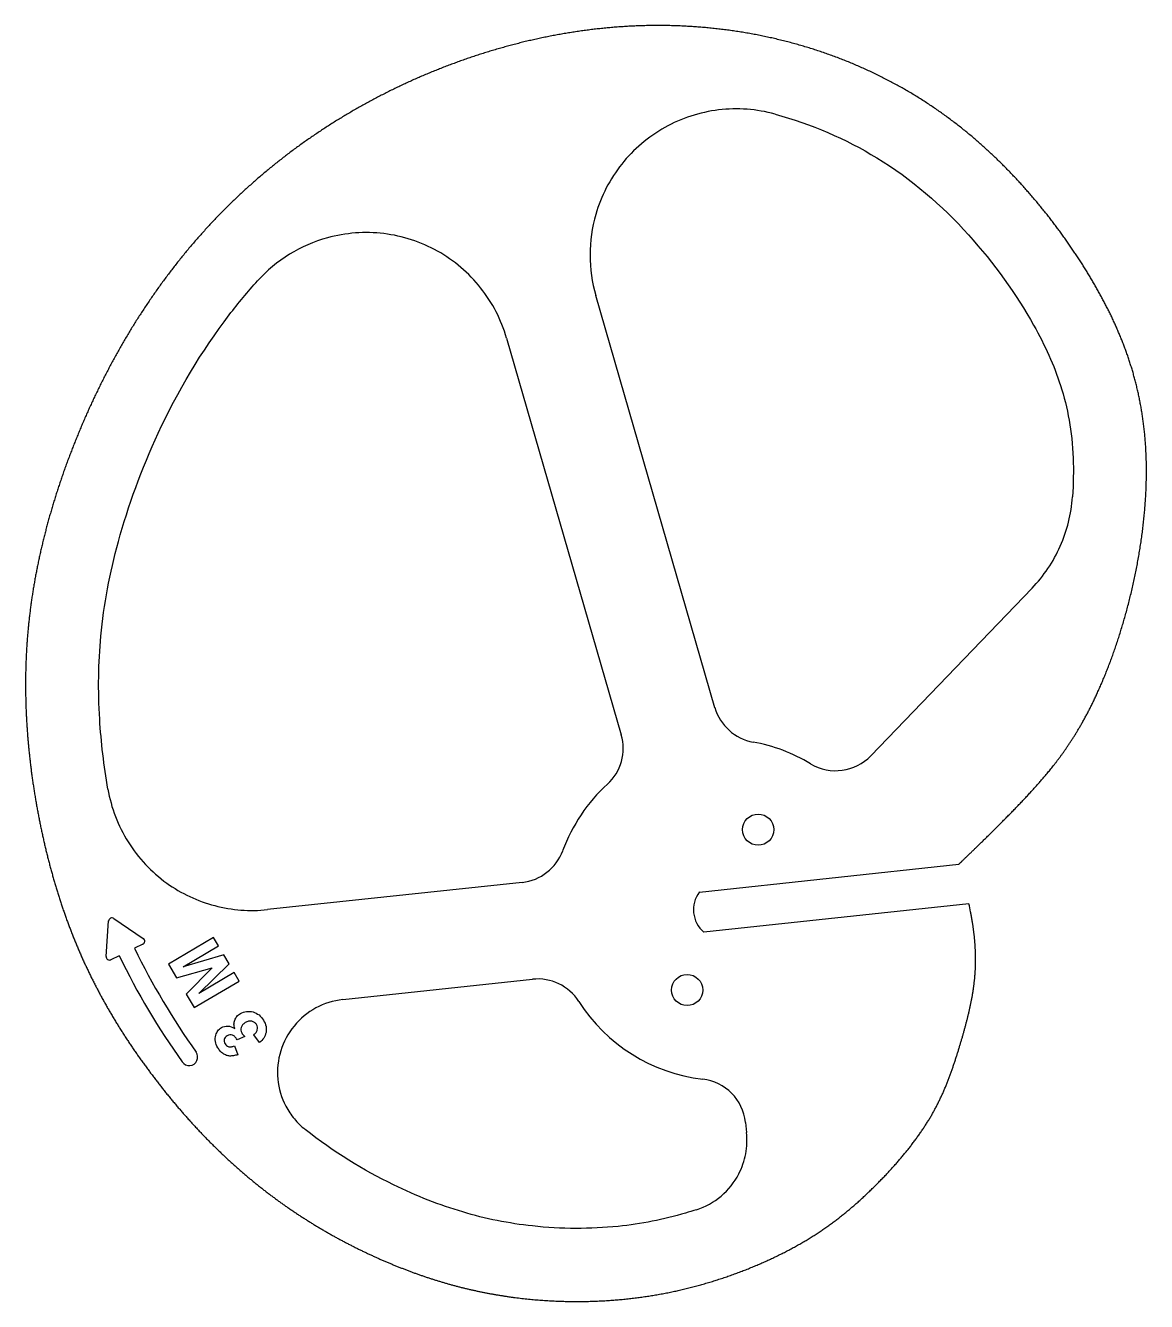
# Model space of a CAD drawing. Header units: millimetres. Extents: x -143 to 87, y -80 to 182.
import ezdxf

# ---------------------------------------------------------------- set-up
doc = ezdxf.new("R2010")
doc.units = ezdxf.units.MM
doc.layers.get('0').update_dxf_attribs({"linetype": 'CONTINUOUS'})

msp = doc.modelspace()

# ---------------------------------------------------------------- linework, layer by layer
for p, q in [((-1.59, 41.5), (-26.04, 126.09)), ((-44.34, 117.36), (-20.8, 35.95)), ((63.48, 66.02), (30.41, 31.63)), ((-4.75, 3.66), (48.47, 9.37)), ((-41.15, 5.64), (-93.38, 0.04)), ((50.54, 1.25), (-3.87, -4.59)), ((-126.53, -9.55), (-126, -2.29)), ((-124.91, -1.77), (-118.89, -5.85)), ((-118.98, -7.06), (-120.68, -7.88)), ((-123.83, -9.41), (-125.53, -10.23)), ((-77.95, -18.42), (-39.01, -14.24)), ((-98.08, -25.99), (-99.64, -26.65)), ((-95.02, -27.25), (-96.24, -25.66)), ((-100.2, -27.93), (-99.51, -29.73)), ((4.68, -43.62), (4.9, -45.7))]:
    msp.add_line(p, q)
msp.add_lwpolyline([(-100.22, -12.87), (-107.49, -17.18), (-101.3, -11.05), (-102.36, -9.25), (-110.72, -11.72), (-103.45, -7.42), (-104.48, -5.68), (-113.72, -11.15), (-112.06, -13.95), (-104.78, -11.88), (-110.09, -17.28), (-108.43, -20.08), (-99.19, -14.61)], close=True)
for centre in [(7.29, 16.46), (-7.29, -16.46)]:
    msp.add_circle(centre, 3.2)
for centre, radius, start, end in [((8.02, 44.28), 10, 196.124, 259.7362), ((-30.41, 33.17), 10, -47.4882, 16.124), ((0, 0), 35, 58.9636, 79.7362), ((23.2, 38.56), 10, 238.9636, 316.124), ((0, 0), 35, 132.5118, 159.7362), ((-42.21, 15.59), 10, 276.124, 339.7362), ((0, 0), 6, 142.3618, 229.8862), ((-58.29, -22.11), 111.31, 11.2557, 12.1122), ((-125.3, -2.35), 0.7, 55.833, 175.833), ((-119.28, -6.43), 0.7, -64.167, 55.833), ((-125.83, -9.6), 0.7, 175.833, 295.833), ((12.76, 56.72), 151.75, 205.833, 215.4202), ((12.76, 56.72), 148.25, 205.833, 215.4202), ((-37.95, -24.19), 10, 32.5118, 96.124), ((0, 0), 35, 212.5118, 263.2844), ((-109.48, -30.22), 1.75, -144.5798, 35.4202), ((-5.26, -44.69), 10, 6.124, 83.2844)]:
    msp.add_arc(centre, radius, start, end)
for points, degree, knots in [([(48.47, 9.37), (49.28, 10.15), (50.87, 11.68), (53.2, 13.94), (56.19, 16.88), (59.74, 20.45), (63.1, 23.97), (66.29, 27.55), (69.35, 31.37), (72.28, 35.66), (75.12, 40.61), (77.85, 46.38), (80.41, 52.98), (82.72, 60.31), (84.66, 68.16), (86.11, 76.28), (86.96, 84.42), (87.12, 92.34), (86.55, 99.9), (85.25, 107.03), (83.28, 113.77), (80.7, 120.18), (77.6, 126.34), (74.04, 132.35), (70.06, 138.24), (65.67, 144), (60.86, 149.59), (55.62, 154.94), (49.92, 159.96), (43.76, 164.58), (37.16, 168.72), (30.16, 172.33), (22.85, 175.37), (15.28, 177.82), (7.55, 179.66), (-0.27, 180.9), (-8.1, 181.55), (-15.9, 181.64), (-23.63, 181.17), (-31.27, 180.2), (-38.81, 178.74), (-46.22, 176.82), (-53.49, 174.47), (-60.62, 171.72), (-67.57, 168.57), (-74.33, 165.03), (-80.86, 161.11), (-87.15, 156.82), (-93.17, 152.16), (-98.89, 147.15), (-104.3, 141.8), (-109.38, 136.14), (-114.11, 130.18), (-118.5, 123.96), (-122.53, 117.53), (-126.2, 110.92), (-129.51, 104.2), (-132.46, 97.42), (-135.06, 90.63), (-137.31, 83.86), (-139.2, 77.12), (-140.73, 70.42), (-141.9, 63.71), (-142.69, 56.94), (-143.1, 50.07), (-143.11, 43.06), (-142.74, 35.93), (-141.99, 28.71), (-140.89, 21.5), (-139.46, 14.4), (-137.73, 7.51), (-135.71, 0.9), (-133.43, -5.37), (-130.87, -11.32), (-128.05, -17), (-124.94, -22.47), (-121.54, -27.79), (-117.84, -33.02), (-113.85, -38.16), (-109.57, -43.17), (-105.03, -47.98), (-100.24, -52.53), (-95.25, -56.75), (-90.11, -60.61), (-84.86, -64.09), (-79.56, -67.2), (-74.25, -69.95), (-68.95, -72.36), (-63.68, -74.46), (-58.4, -76.24), (-53.09, -77.71), (-47.72, -78.86), (-42.27, -79.71), (-36.77, -80.24), (-31.28, -80.46), (-25.83, -80.39), (-20.49, -80.02), (-15.27, -79.37), (-10.16, -78.44), (-5.13, -77.22), (-0.16, -75.72), (4.73, -73.95), (9.47, -71.94), (13.99, -69.71), (18.22, -67.28), (22.11, -64.65), (25.74, -61.82), (29.19, -58.77), (32.54, -55.48), (35.79, -51.96), (38.85, -48.27), (41.57, -44.47), (43.84, -40.62), (45.65, -36.75), (47.11, -32.87), (48.37, -28.95), (49.55, -24.98), (50.61, -20.96), (51.45, -16.89), (51.93, -12.79), (51.98, -8.68), (51.7, -5.38), (51.34, -2.89), (51.04, -1.22), (50.87, -0.38)], 5, [0.0000072, 0.0000072, 0.0000072, 0.0000072, 0.0000072, 0.0000072, 0.0083333, 0.0166667, 0.025, 0.0333333, 0.0416667, 0.05, 0.0583333, 0.0666667, 0.075, 0.0833333, 0.0916667, 0.1, 0.1083333, 0.1166667, 0.125, 0.1333333, 0.1416667, 0.15, 0.1583333, 0.1666667, 0.175, 0.1833333, 0.1916667, 0.2, 0.2083333, 0.2166667, 0.225, 0.2333333, 0.2416667, 0.25, 0.2583333, 0.2666667, 0.275, 0.2833333, 0.2916667, 0.3, 0.3083333, 0.3166667, 0.325, 0.3333333, 0.3416667, 0.35, 0.3583333, 0.3666667, 0.375, 0.3833333, 0.3916667, 0.4, 0.4083333, 0.4166667, 0.425, 0.4333333, 0.4416667, 0.45, 0.4583333, 0.4666667, 0.475, 0.4833333, 0.4916667, 0.5, 0.5083333, 0.5166667, 0.525, 0.5333333, 0.5416667, 0.55, 0.5583333, 0.5666667, 0.575, 0.5833333, 0.5916667, 0.6, 0.6083333, 0.6166667, 0.625, 0.6333333, 0.6416667, 0.65, 0.6583333, 0.6666667, 0.675, 0.6833333, 0.6916667, 0.7, 0.7083333, 0.7166667, 0.725, 0.7333333, 0.7416667, 0.75, 0.7583333, 0.7666667, 0.775, 0.7833333, 0.7916667, 0.8, 0.8083333, 0.8166667, 0.825, 0.8333333, 0.8416667, 0.85, 0.8583333, 0.8666667, 0.875, 0.8833333, 0.8916667, 0.9, 0.9083333, 0.9166667, 0.925, 0.9333333, 0.9416667, 0.95, 0.9583333, 0.9666667, 0.975, 0.9833333, 0.9916667, 1, 1, 1, 1, 1, 1]), ([(10.75, 163.35), (6.98, 164.38), (3.05, 164.67), (-4.71, 163.73), (-8.46, 162.51), (-15.28, 158.7), (-18.28, 156.14), (-23.14, 150.03), (-24.95, 146.52), (-26.82, 140.06), (-27.22, 137.25), (-27.22, 131.61), (-26.83, 128.8), (-26.04, 126.09)], 3, [0, 0, 0, 0, 1.171933, 1.171933, 2.343867, 2.343867, 3.5158, 3.5158, 4.687734, 4.687734, 5.53418, 5.53418, 6.380627, 6.380627, 6.380627, 6.380627]), ([(10.75, 163.35), (18.18, 161.3), (25.27, 158.26), (31.64, 154.37), (38.74, 150.04), (44.98, 144.64), (50.46, 138.55), (55.7, 132.73), (60.28, 126.32), (63.82, 120.02), (66.15, 115.88), (68, 111.82), (69.34, 107.63), (70.81, 103.04), (71.69, 98.22), (71.91, 92.75), (72.02, 90.21), (71.97, 87.53), (71.78, 84.76)], 3, [-0.2588935, -0.2588935, -0.2588935, -0.2588935, -0.2303684, -0.2303684, -0.2303684, -0.1985643, -0.1985643, -0.1985643, -0.1681354, -0.1681354, -0.1681354, -0.1481336, -0.1481336, -0.1481336, -0.126202, -0.126202, -0.126202, -0.1160052, -0.1160052, -0.1160052, -0.1160052]), ([(-44.34, 117.36), (-45.42, 121.12), (-47.23, 124.62), (-52.09, 130.74), (-55.09, 133.3), (-61.91, 137.11), (-65.65, 138.34), (-73.41, 139.28), (-77.34, 138.99), (-83.86, 137.2), (-86.48, 136.06), (-91.33, 133.07), (-93.53, 131.24), (-95.43, 129.13)], 3, [0, 0, 0, 0, 1.171933, 1.171933, 2.343867, 2.343867, 3.5158, 3.5158, 4.687734, 4.687734, 5.541924, 5.541924, 6.396115, 6.396115, 6.396115, 6.396115]), ([(-126.15, 24.79), (-126.97, 29.58), (-127.55, 34.43), (-127.84, 39.14), (-128.19, 45.03), (-128.11, 50.68), (-127.6, 56.19), (-127, 62.67), (-125.8, 69.04), (-124, 75.6), (-122, 82.91), (-119.25, 90.46), (-115.81, 97.87), (-111.85, 106.4), (-106.97, 114.67), (-101.24, 122.15), (-99.39, 124.56), (-97.46, 126.88), (-95.43, 129.13)], 3, [-0.5491519, -0.5491519, -0.5491519, -0.5491519, -0.5306343, -0.5306343, -0.5306343, -0.5075164, -0.5075164, -0.5075164, -0.4803237, -0.4803237, -0.4803237, -0.4500005, -0.4500005, -0.4500005, -0.4150647, -0.4150647, -0.4150647, -0.4038088, -0.4038088, -0.4038088, -0.4038088]), ([(63.48, 66.02), (65.9, 68.54), (67.86, 71.46), (70.7, 77.85), (71.54, 81.27), (71.78, 84.76)], 3, [0, 0, 0, 0, 1.048432, 1.048432, 2.096865, 2.096865, 2.096865, 2.096865]), ([(-126.15, 24.79), (-125.49, 20.94), (-124.08, 17.26), (-119.94, 10.64), (-117.24, 7.76), (-111.09, 3.36), (-107.76, 1.79), (-100.69, -0.07), (-97.02, -0.35), (-93.38, 0.04)], 3, [0, 0, 0, 0, 1.171933, 1.171933, 2.343867, 2.343867, 3.440283, 3.440283, 4.536699, 4.536699, 4.536699, 4.536699]), ([(-98.97, -21.3), (-98.56, -21.11), (-97.73, -20.72), (-96.83, -20.88), (-96.37, -20.96)], 3, [0, 0, 0, 0, 0.1334418, 0.2680125, 0.2680125, 0.2680125, 0.2680125]), ([(-77.95, -18.42), (-79.89, -18.63), (-81.77, -19.21), (-85.21, -21.07), (-86.72, -22.33), (-89.2, -25.36), (-90.13, -27.1), (-91.26, -30.83), (-91.46, -32.79), (-91.1, -36.68), (-90.54, -38.57), (-89.14, -41.23), (-88.56, -42.1), (-87.23, -43.71), (-86.48, -44.44), (-85.66, -45.09)], 3, [0, 0, 0, 0, 0.585967, 0.585967, 1.171933, 1.171933, 1.7579, 1.7579, 2.343867, 2.343867, 2.929834, 2.929834, 3.243345, 3.243345, 3.556857, 3.556857, 3.556857, 3.556857]), ([(-100.13, -24.35), (-100.21, -24.05), (-100.36, -23.48), (-100.2, -22.91), (-100.12, -22.63)], 3, [0, 0, 0, 0, 0.0890064, 0.1748392, 0.1748392, 0.1748392, 0.1748392]), ([(-100.12, -22.63), (-99.99, -22.36), (-99.73, -21.82), (-99.23, -21.48), (-98.97, -21.3)], 3, [0, 0, 0, 0, 0.0865698, 0.1778933, 0.1778933, 0.1778933, 0.1778933]), ([(-97.97, -23.16), (-98.17, -23.3), (-98.55, -23.55), (-98.73, -23.96), (-98.82, -24.15)], 3, [0, 0, 0, 0, 0.0703585, 0.1323188, 0.1323188, 0.1323188, 0.1323188]), ([(-96.63, -22.87), (-96.85, -22.86), (-97.33, -22.82), (-97.75, -23.04), (-97.97, -23.16)], 3, [0, 0, 0, 0, 0.0655001, 0.1399104, 0.1399104, 0.1399104, 0.1399104]), ([(-95.67, -23.55), (-95.79, -23.39), (-96.04, -23.05), (-96.43, -22.93), (-96.63, -22.87)], 3, [0, 0, 0, 0, 0.0599167, 0.1205615, 0.1205615, 0.1205615, 0.1205615]), ([(-96.37, -20.96), (-95.94, -21.13), (-95.04, -21.48), (-94.49, -22.27), (-94.21, -22.67)], 3, [0, 0, 0, 0, 0.1378959, 0.2812497, 0.2812497, 0.2812497, 0.2812497]), ([(-95.5, -24.63), (-95.47, -24.44), (-95.42, -24.06), (-95.59, -23.72), (-95.67, -23.55)], 3, [0, 0, 0, 0, 0.0551537, 0.1110008, 0.1110008, 0.1110008, 0.1110008]), ([(-94.21, -22.67), (-94, -23.08), (-93.6, -23.87), (-93.66, -24.75), (-93.7, -25.18)], 3, [0, 0, 0, 0, 0.1349394, 0.2602639, 0.2602639, 0.2602639, 0.2602639]), ([(-103.61, -28.31), (-103.82, -27.89), (-104.23, -27.06), (-104.09, -26.16), (-104.02, -25.73)], 3, [0, 0, 0, 0, 0.1387186, 0.2676149, 0.2676149, 0.2676149, 0.2676149]), ([(-104.02, -25.73), (-103.9, -25.4), (-103.67, -24.77), (-103.13, -24.36), (-102.86, -24.17)], 3, [0, 0, 0, 0, 0.1014677, 0.1978141, 0.1978141, 0.1978141, 0.1978141]), ([(-102.86, -24.17), (-102.43, -24), (-101.5, -23.65), (-100.61, -24.11), (-100.13, -24.35)], 3, [0, 0, 0, 0, 0.1328186, 0.2849321, 0.2849321, 0.2849321, 0.2849321]), ([(-101.7, -25.88), (-101.84, -25.98), (-102.11, -26.16), (-102.23, -26.46), (-102.28, -26.6)], 3, [0, 0, 0, 0, 0.0493679, 0.09416704, 0.09416704, 0.09416704, 0.09416704]), ([(-100.6, -25.74), (-100.79, -25.7), (-101.17, -25.62), (-101.52, -25.79), (-101.7, -25.88)], 3, [0, 0, 0, 0, 0.055593, 0.1140385, 0.1140385, 0.1140385, 0.1140385]), ([(-99.64, -26.65), (-99.77, -26.43), (-100.01, -26.04), (-100.42, -25.83), (-100.6, -25.74)], 3, [0, 0, 0, 0, 0.0740381, 0.1348518, 0.1348518, 0.1348518, 0.1348518]), ([(-98.82, -24.15), (-98.86, -24.34), (-98.94, -24.73), (-98.77, -25.08), (-98.69, -25.26)], 3, [0, 0, 0, 0, 0.0574977, 0.1141283, 0.1141283, 0.1141283, 0.1141283]), ([(-98.69, -25.26), (-98.61, -25.38), (-98.43, -25.64), (-98.2, -25.87), (-98.08, -25.99)], 3, [0, 0, 0, 0, 0.04356602, 0.09593867, 0.09593867, 0.09593867, 0.09593867]), ([(-96.24, -25.66), (-96.06, -25.51), (-95.73, -25.22), (-95.57, -24.81), (-95.5, -24.63)], 3, [0, 0, 0, 0, 0.0694607, 0.1291365, 0.1291365, 0.1291365, 0.1291365]), ([(-93.7, -25.18), (-93.81, -25.58), (-94.05, -26.4), (-94.69, -26.96), (-95.02, -27.25)], 3, [0, 0, 0, 0, 0.1229275, 0.2505595, 0.2505595, 0.2505595, 0.2505595]), ([(-102.51, -29.52), (-102.72, -29.35), (-103.15, -29.01), (-103.45, -28.55), (-103.61, -28.31)], 3, [0, 0, 0, 0, 0.0797328, 0.1644635, 0.1644635, 0.1644635, 0.1644635]), ([(-102.28, -26.6), (-102.3, -26.75), (-102.34, -27.07), (-102.2, -27.35), (-102.12, -27.5)], 3, [0, 0, 0, 0, 0.04464508, 0.09347111, 0.09347111, 0.09347111, 0.09347111]), ([(-102.12, -27.5), (-102.02, -27.64), (-101.83, -27.91), (-101.51, -28.03), (-101.35, -28.09)], 3, [0, 0, 0, 0, 0.04973901, 0.09925372, 0.09925372, 0.09925372, 0.09925372]), ([(-101.35, -28.09), (-101.17, -28.11), (-100.77, -28.16), (-100.4, -28.01), (-100.2, -27.93)], 3, [0, 0, 0, 0, 0.0541361, 0.1179083, 0.1179083, 0.1179083, 0.1179083]), ([(-101.15, -30.01), (-101.39, -29.98), (-101.87, -29.91), (-102.29, -29.65), (-102.51, -29.52)], 3, [0, 0, 0, 0, 0.0706267, 0.1454685, 0.1454685, 0.1454685, 0.1454685]), ([(-99.51, -29.73), (-99.8, -29.82), (-100.33, -30), (-100.9, -30.01), (-101.15, -30.01)], 3, [0, 0, 0, 0, 0.0910611, 0.1675069, 0.1675069, 0.1675069, 0.1675069]), ([(-5.38, -61.57), (-6.13, -61.81), (-6.88, -62.04), (-7.63, -62.26), (-12.15, -63.58), (-16.69, -64.48), (-21.47, -64.97), (-27.1, -65.55), (-33.13, -65.54), (-39.03, -64.9), (-43.9, -64.38), (-48.63, -63.42), (-53.35, -62.02), (-58.02, -60.62), (-62.76, -58.77), (-67.57, -56.43), (-73.7, -53.45), (-79.84, -49.7), (-85.66, -45.09)], 3, [-0.8156858, -0.8156858, -0.8156858, -0.8156858, -0.8112094, -0.8112094, -0.8112094, -0.7842393, -0.7842393, -0.7842393, -0.7524599, -0.7524599, -0.7524599, -0.7261882, -0.7261882, -0.7261882, -0.7001981, -0.7001981, -0.7001981, -0.6670404, -0.6670404, -0.6670404, -0.6670404]), ([(-5.38, -61.57), (-3.53, -60.97), (-1.8, -60.01), (1.18, -57.48), (2.41, -55.94), (3.98, -52.9), (4.46, -51.51), (5, -48.63), (5.06, -47.16), (4.9, -45.7)], 3, [0, 0, 0, 0, 0.585967, 0.585967, 1.171933, 1.171933, 1.61164, 1.61164, 2.051347, 2.051347, 2.051347, 2.051347])]:
    msp.add_open_spline(points, degree=degree, knots=knots)

doc.saveas('drawing.dxf')
